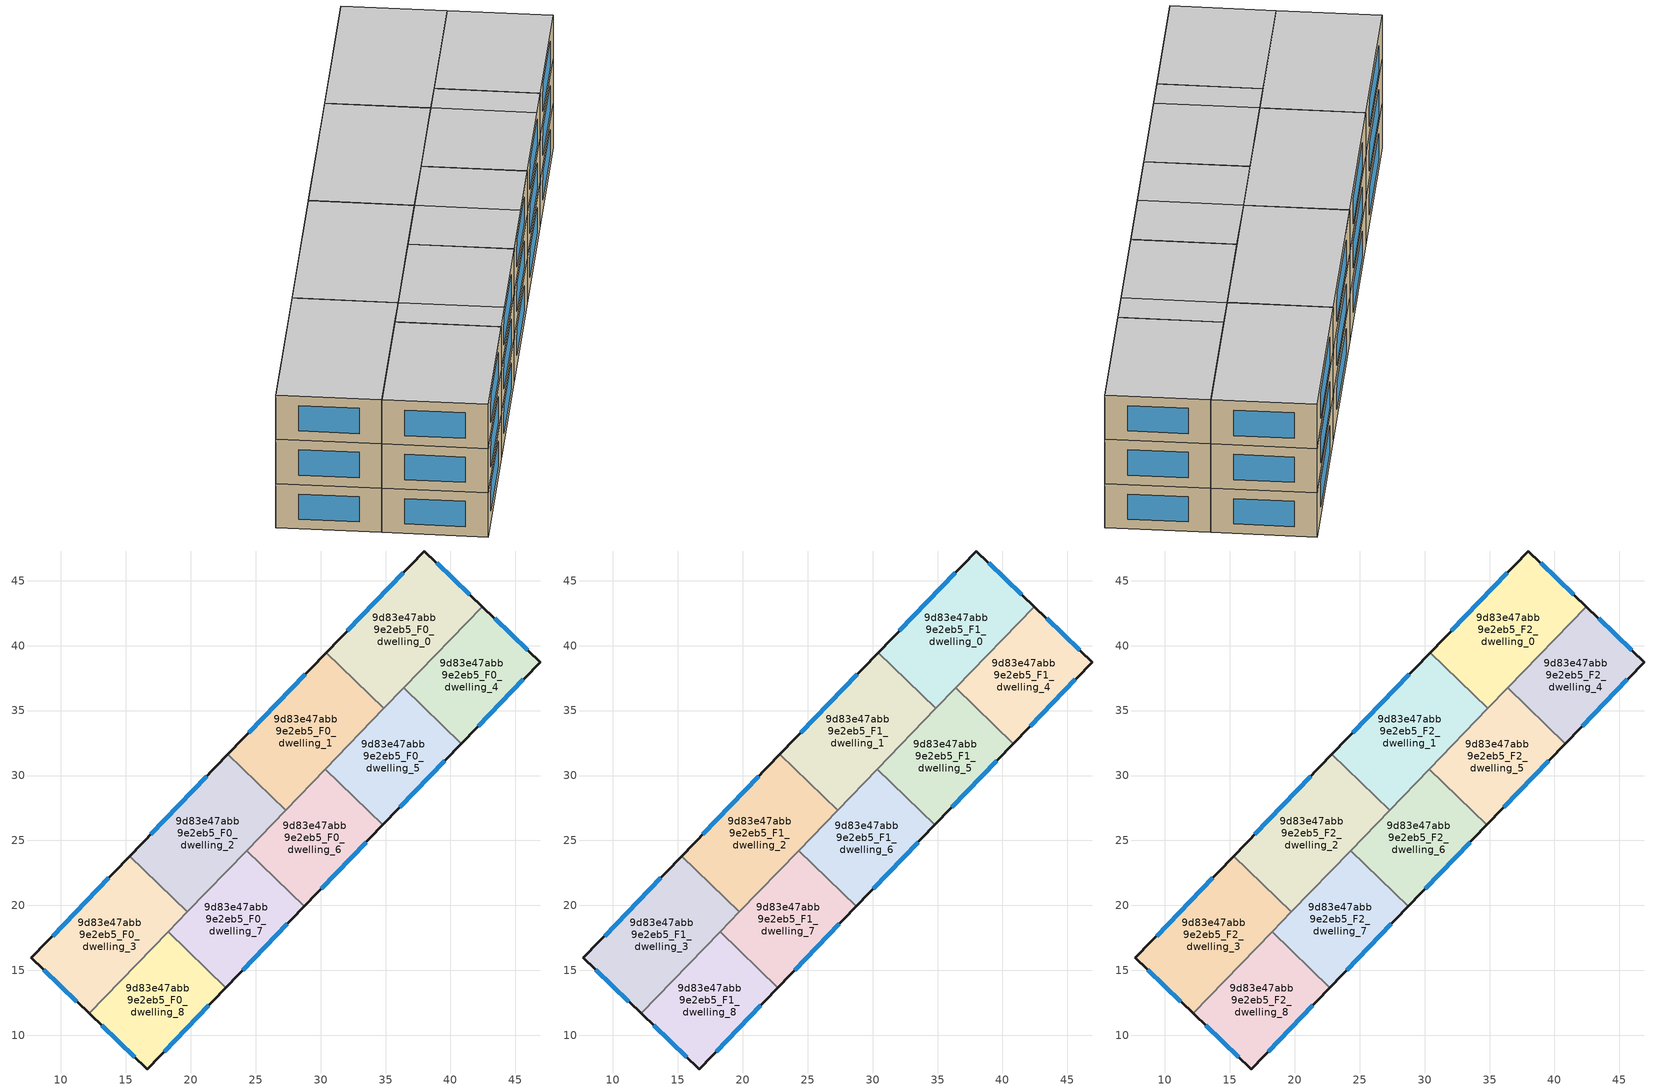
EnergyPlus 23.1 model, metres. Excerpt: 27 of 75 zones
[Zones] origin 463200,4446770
9d83e47abb9e2eb5_F0_dwelling_0
 floor ground (EU_floor_Construction): 42.43,43.01 34.87,35.17 30.42,39.46 37.98,47.29 z0
 wall outside (EU_wall_Construction): 42.43,43.01 37.98,47.29 30.42,39.46 z0:3
 wall to 9d83e47abb9e2eb5_F0_dwelling_1 (EU_wall_Construction): 30.42,39.46 34.87,35.17 z0:3
 wall to 9d83e47abb9e2eb5_F0_dwelling_4 (EU_wall_Construction): 36.39,36.75 42.43,43.01 z0:3
 wall to 9d83e47abb9e2eb5_F0_dwelling_5 (EU_wall_Construction): 34.87,35.17 36.39,36.75 z0:3
 window (EU_Window_Construction): 41.48,43.93 38.93,46.37 / 36.36,45.61 32.04,41.14 z0.64:2.36
9d83e47abb9e2eb5_F0_dwelling_1
 floor ground (EU_floor_Construction): 34.87,35.17 27.31,27.34 22.87,31.63 30.42,39.46 z0
 wall outside (EU_wall_Construction): 30.42,39.46 22.87,31.63 z0:3
 wall to 9d83e47abb9e2eb5_F0_dwelling_2 (EU_wall_Construction): 22.87,31.63 27.31,27.34 z0:3
 wall to 9d83e47abb9e2eb5_F0_dwelling_5 (EU_wall_Construction): 30.35,30.49 34.87,35.17 z0:3
 wall to 9d83e47abb9e2eb5_F0_dwelling_6 (EU_wall_Construction): 27.31,27.34 30.35,30.49 z0:3
 window (EU_Window_Construction): 28.81,37.78 24.49,33.3 z0.64:2.36
9d83e47abb9e2eb5_F0_dwelling_2
 floor ground (EU_floor_Construction): 27.31,27.34 19.75,19.51 15.31,23.79 22.87,31.63 z0
 wall outside (EU_wall_Construction): 22.87,31.63 15.31,23.79 z0:3
 wall to 9d83e47abb9e2eb5_F0_dwelling_3 (EU_wall_Construction): 15.31,23.79 19.75,19.51 z0:3
 wall to 9d83e47abb9e2eb5_F0_dwelling_7 (EU_wall_Construction): 19.75,19.51 24.3,24.22 z0:3
 wall to 9d83e47abb9e2eb5_F0_dwelling_6 (EU_wall_Construction): 24.3,24.22 27.31,27.34 z0:3
 window (EU_Window_Construction): 21.25,29.95 16.93,25.47 z0.64:2.36
9d83e47abb9e2eb5_F0_dwelling_3
 floor ground (EU_floor_Construction): 19.75,19.51 12.2,11.68 7.74,15.95 15.31,23.79 z0
 wall outside (EU_wall_Construction): 15.31,23.79 7.74,15.95 12.2,11.68 z0:3
 wall to 9d83e47abb9e2eb5_F0_dwelling_8 (EU_wall_Construction): 12.2,11.68 18.25,17.96 z0:3
 wall to 9d83e47abb9e2eb5_F0_dwelling_7 (EU_wall_Construction): 18.25,17.96 19.75,19.51 z0:3
 window (EU_Window_Construction): 8.7,15.04 11.24,12.6 / 13.69,22.11 9.36,17.63 z0.64:2.36
9d83e47abb9e2eb5_F0_dwelling_4
 floor ground (EU_floor_Construction): 46.89,38.74 40.84,32.47 36.4,36.75 42.43,43.01 z0
 wall outside (EU_wall_Construction): 40.84,32.47 46.89,38.74 42.43,43.01 z0:3
 wall to 9d83e47abb9e2eb5_F0_dwelling_5 (EU_wall_Construction): 36.4,36.75 40.84,32.47 z0:3
 window (EU_Window_Construction): 45.94,39.66 43.39,42.1 / 42.14,33.81 45.6,37.4 z0.64:2.36
9d83e47abb9e2eb5_F0_dwelling_5
 floor ground (EU_floor_Construction): 40.84,32.47 34.79,26.2 30.35,30.49 36.4,36.75 z0
 wall outside (EU_wall_Construction): 34.79,26.2 40.84,32.47 z0:3
 wall to 9d83e47abb9e2eb5_F0_dwelling_6 (EU_wall_Construction): 30.35,30.49 34.79,26.2 z0:3
 window (EU_Window_Construction): 36.09,27.54 39.54,31.12 z0.64:2.36
9d83e47abb9e2eb5_F0_dwelling_6
 floor ground (EU_floor_Construction): 34.79,26.2 28.74,19.93 24.3,24.22 30.35,30.49 z0
 wall outside (EU_wall_Construction): 28.74,19.93 34.79,26.2 z0:3
 wall to 9d83e47abb9e2eb5_F0_dwelling_7 (EU_wall_Construction): 24.3,24.22 28.74,19.93 z0:3
 window (EU_Window_Construction): 30.04,21.28 33.5,24.86 z0.64:2.36
9d83e47abb9e2eb5_F0_dwelling_7
 floor ground (EU_floor_Construction): 28.74,19.93 22.7,13.67 18.25,17.96 24.3,24.22 z0
 wall outside (EU_wall_Construction): 22.7,13.67 28.74,19.93 z0:3
 wall to 9d83e47abb9e2eb5_F0_dwelling_8 (EU_wall_Construction): 18.25,17.96 22.7,13.67 z0:3
 window (EU_Window_Construction): 23.99,15.01 27.45,18.59 z0.64:2.36
9d83e47abb9e2eb5_F0_dwelling_8
 floor ground (EU_floor_Construction): 22.7,13.67 16.66,7.41 12.2,11.68 18.25,17.96 z0
 wall outside (EU_wall_Construction): 12.2,11.68 16.66,7.41 22.7,13.67 z0:3
 window (EU_Window_Construction): 17.95,8.75 21.4,12.33 / 13.15,10.77 15.7,8.32 z0.64:2.36
9d83e47abb9e2eb5_F1_dwelling_0
 floor to 9d83e47abb9e2eb5_F0_dwelling_0 (EU_floor_Construction): 42.43,43.01 34.87,35.17 30.42,39.46 37.98,47.29 z3
 wall outside (EU_wall_Construction): 42.43,43.01 37.98,47.29 30.42,39.46 z3:6
 wall to 9d83e47abb9e2eb5_F1_dwelling_1 (EU_wall_Construction): 30.42,39.46 34.87,35.17 z3:6
 wall to 9d83e47abb9e2eb5_F1_dwelling_4 (EU_wall_Construction): 36.39,36.75 42.43,43.01 z3:6
 wall to 9d83e47abb9e2eb5_F1_dwelling_5 (EU_wall_Construction): 34.87,35.17 36.39,36.75 z3:6
 window (EU_Window_Construction): 41.48,43.93 38.93,46.37 / 36.36,45.61 32.04,41.14 z3.64:5.36
9d83e47abb9e2eb5_F1_dwelling_1
 floor to 9d83e47abb9e2eb5_F0_dwelling_1 (EU_floor_Construction): 34.87,35.17 27.31,27.34 22.87,31.63 30.42,39.46 z3
 wall outside (EU_wall_Construction): 30.42,39.46 22.87,31.63 z3:6
 wall to 9d83e47abb9e2eb5_F1_dwelling_2 (EU_wall_Construction): 22.87,31.63 27.31,27.34 z3:6
 wall to 9d83e47abb9e2eb5_F1_dwelling_5 (EU_wall_Construction): 30.35,30.49 34.87,35.17 z3:6
 wall to 9d83e47abb9e2eb5_F1_dwelling_6 (EU_wall_Construction): 27.31,27.34 30.35,30.49 z3:6
 window (EU_Window_Construction): 28.81,37.78 24.49,33.3 z3.64:5.36
9d83e47abb9e2eb5_F1_dwelling_2
 floor to 9d83e47abb9e2eb5_F0_dwelling_2 (EU_floor_Construction): 27.31,27.34 19.75,19.51 15.31,23.79 22.87,31.63 z3
 wall outside (EU_wall_Construction): 22.87,31.63 15.31,23.79 z3:6
 wall to 9d83e47abb9e2eb5_F1_dwelling_3 (EU_wall_Construction): 15.31,23.79 19.75,19.51 z3:6
 wall to 9d83e47abb9e2eb5_F1_dwelling_7 (EU_wall_Construction): 19.75,19.51 24.3,24.22 z3:6
 wall to 9d83e47abb9e2eb5_F1_dwelling_6 (EU_wall_Construction): 24.3,24.22 27.31,27.34 z3:6
 window (EU_Window_Construction): 21.25,29.95 16.93,25.47 z3.64:5.36
9d83e47abb9e2eb5_F1_dwelling_3
 floor to 9d83e47abb9e2eb5_F0_dwelling_3 (EU_floor_Construction): 19.75,19.51 12.2,11.68 7.74,15.95 15.31,23.79 z3
 wall outside (EU_wall_Construction): 15.31,23.79 7.74,15.95 12.2,11.68 z3:6
 wall to 9d83e47abb9e2eb5_F1_dwelling_8 (EU_wall_Construction): 12.2,11.68 18.25,17.96 z3:6
 wall to 9d83e47abb9e2eb5_F1_dwelling_7 (EU_wall_Construction): 18.25,17.96 19.75,19.51 z3:6
 window (EU_Window_Construction): 8.7,15.04 11.24,12.6 / 13.69,22.11 9.36,17.63 z3.64:5.36
9d83e47abb9e2eb5_F1_dwelling_4
 floor to 9d83e47abb9e2eb5_F0_dwelling_4 (EU_floor_Construction): 46.89,38.74 40.84,32.47 36.4,36.75 42.43,43.01 z3
 wall outside (EU_wall_Construction): 40.84,32.47 46.89,38.74 42.43,43.01 z3:6
 wall to 9d83e47abb9e2eb5_F1_dwelling_5 (EU_wall_Construction): 36.4,36.75 40.84,32.47 z3:6
 window (EU_Window_Construction): 45.94,39.66 43.39,42.1 / 42.14,33.81 45.6,37.4 z3.64:5.36
9d83e47abb9e2eb5_F1_dwelling_5
 floor to 9d83e47abb9e2eb5_F0_dwelling_5 (EU_floor_Construction): 40.84,32.47 34.79,26.2 30.35,30.49 36.4,36.75 z3
 wall outside (EU_wall_Construction): 34.79,26.2 40.84,32.47 z3:6
 wall to 9d83e47abb9e2eb5_F1_dwelling_6 (EU_wall_Construction): 30.35,30.49 34.79,26.2 z3:6
 window (EU_Window_Construction): 36.09,27.54 39.54,31.12 z3.64:5.36
9d83e47abb9e2eb5_F1_dwelling_6
 floor to 9d83e47abb9e2eb5_F0_dwelling_6 (EU_floor_Construction): 34.79,26.2 28.74,19.93 24.3,24.22 30.35,30.49 z3
 wall outside (EU_wall_Construction): 28.74,19.93 34.79,26.2 z3:6
 wall to 9d83e47abb9e2eb5_F1_dwelling_7 (EU_wall_Construction): 24.3,24.22 28.74,19.93 z3:6
 window (EU_Window_Construction): 30.04,21.28 33.5,24.86 z3.64:5.36
9d83e47abb9e2eb5_F1_dwelling_7
 floor to 9d83e47abb9e2eb5_F0_dwelling_7 (EU_floor_Construction): 28.74,19.93 22.7,13.67 18.25,17.96 24.3,24.22 z3
 wall outside (EU_wall_Construction): 22.7,13.67 28.74,19.93 z3:6
 wall to 9d83e47abb9e2eb5_F1_dwelling_8 (EU_wall_Construction): 18.25,17.96 22.7,13.67 z3:6
 window (EU_Window_Construction): 23.99,15.01 27.45,18.59 z3.64:5.36
9d83e47abb9e2eb5_F1_dwelling_8
 floor to 9d83e47abb9e2eb5_F0_dwelling_8 (EU_floor_Construction): 22.7,13.67 16.66,7.41 12.2,11.68 18.25,17.96 z3
 wall outside (EU_wall_Construction): 12.2,11.68 16.66,7.41 22.7,13.67 z3:6
 window (EU_Window_Construction): 17.95,8.75 21.4,12.33 / 13.15,10.77 15.7,8.32 z3.64:5.36
9d83e47abb9e2eb5_F2_dwelling_0
 floor to 9d83e47abb9e2eb5_F1_dwelling_0 (EU_floor_Construction): 42.43,43.01 34.87,35.17 30.42,39.46 37.98,47.29 z6
 wall outside (EU_wall_Construction): 42.43,43.01 37.98,47.29 30.42,39.46 z6:9
 wall to 9d83e47abb9e2eb5_F2_dwelling_1 (EU_wall_Construction): 30.42,39.46 34.87,35.17 z6:9
 wall to 9d83e47abb9e2eb5_F2_dwelling_4 (EU_wall_Construction): 36.39,36.75 42.43,43.01 z6:9
 wall to 9d83e47abb9e2eb5_F2_dwelling_5 (EU_wall_Construction): 34.87,35.17 36.39,36.75 z6:9
 window (EU_Window_Construction): 41.48,43.93 38.93,46.37 / 36.36,45.61 32.04,41.14 z6.64:8.36
 ceiling to 9d83e47abb9e2eb5_F3_dwelling_6 (EU_floor_Construction): 34.88,35.18 42.43,43.01 37.98,47.29 30.43,39.47 z9
 ceiling to 9d83e47abb9e2eb5_F3_dwelling_4 (EU_floor_Construction): 34.87,35.17 30.43,39.47 30.43,39.46 z9
9d83e47abb9e2eb5_F2_dwelling_1
 floor to 9d83e47abb9e2eb5_F1_dwelling_1 (EU_floor_Construction): 34.87,35.17 27.31,27.34 22.87,31.63 30.42,39.46 z6
 wall outside (EU_wall_Construction): 30.42,39.46 22.87,31.63 z6:9
 wall to 9d83e47abb9e2eb5_F2_dwelling_2 (EU_wall_Construction): 22.87,31.63 27.31,27.34 z6:9
 wall to 9d83e47abb9e2eb5_F2_dwelling_5 (EU_wall_Construction): 30.35,30.49 34.87,35.17 z6:9
 wall to 9d83e47abb9e2eb5_F2_dwelling_6 (EU_wall_Construction): 27.31,27.34 30.35,30.49 z6:9
 window (EU_Window_Construction): 28.81,37.78 24.49,33.3 z6.64:8.36
 ceiling to 9d83e47abb9e2eb5_F3_dwelling_4 (EU_floor_Construction): 27.32,27.35 34.87,35.17 30.43,39.46 22.87,31.63 z9
 ceiling to 9d83e47abb9e2eb5_F3_dwelling_2 (EU_floor_Construction): 27.31,27.34 27.32,27.35 22.87,31.63 z9
9d83e47abb9e2eb5_F2_dwelling_2
 floor to 9d83e47abb9e2eb5_F1_dwelling_2 (EU_floor_Construction): 27.31,27.34 19.75,19.51 15.31,23.79 22.87,31.63 z6
 wall outside (EU_wall_Construction): 22.87,31.63 15.31,23.79 z6:9
 wall to 9d83e47abb9e2eb5_F2_dwelling_3 (EU_wall_Construction): 15.31,23.79 19.75,19.51 z6:9
 wall to 9d83e47abb9e2eb5_F2_dwelling_7 (EU_wall_Construction): 19.75,19.51 24.3,24.22 z6:9
 wall to 9d83e47abb9e2eb5_F2_dwelling_6 (EU_wall_Construction): 24.3,24.22 27.31,27.34 z6:9
 window (EU_Window_Construction): 21.25,29.95 16.93,25.47 z6.64:8.36
 ceiling to 9d83e47abb9e2eb5_F3_dwelling_2 (EU_floor_Construction): 19.76,19.51 27.31,27.34 22.87,31.63 15.31,23.8 z9
 ceiling to 9d83e47abb9e2eb5_F3_dwelling_0 (EU_floor_Construction): 19.75,19.51 19.75,19.52 15.31,23.8 15.31,23.79 z9
9d83e47abb9e2eb5_F2_dwelling_3
 floor to 9d83e47abb9e2eb5_F1_dwelling_3 (EU_floor_Construction): 19.75,19.51 12.2,11.68 7.74,15.95 15.31,23.79 z6
 wall outside (EU_wall_Construction): 15.31,23.79 7.74,15.95 12.2,11.68 z6:9
 wall to 9d83e47abb9e2eb5_F2_dwelling_8 (EU_wall_Construction): 12.2,11.68 18.25,17.96 z6:9
 wall to 9d83e47abb9e2eb5_F2_dwelling_7 (EU_wall_Construction): 18.25,17.96 19.75,19.51 z6:9
 window (EU_Window_Construction): 8.7,15.04 11.24,12.6 / 13.69,22.11 9.36,17.63 z6.64:8.36
 ceiling to 9d83e47abb9e2eb5_F3_dwelling_0 (EU_floor_Construction): 12.2,11.68 19.75,19.51 15.31,23.79 7.74,15.95 z9
9d83e47abb9e2eb5_F2_dwelling_4
 floor to 9d83e47abb9e2eb5_F1_dwelling_4 (EU_floor_Construction): 46.89,38.74 40.84,32.47 36.4,36.75 42.43,43.01 z6
 wall outside (EU_wall_Construction): 40.84,32.47 46.89,38.74 42.43,43.01 z6:9
 wall to 9d83e47abb9e2eb5_F2_dwelling_5 (EU_wall_Construction): 36.4,36.75 40.84,32.47 z6:9
 window (EU_Window_Construction): 45.94,39.66 43.39,42.1 / 42.14,33.81 45.6,37.4 z6.64:8.36
 ceiling to 9d83e47abb9e2eb5_F3_dwelling_7 (EU_floor_Construction): 40.84,32.47 46.89,38.74 42.44,43.01 36.4,36.75 z9
 roof outside (EU_roof_Construction): 39.07,39.52 42.43,43.01 36.4,36.75 z9
9d83e47abb9e2eb5_F2_dwelling_5
 floor to 9d83e47abb9e2eb5_F1_dwelling_5 (EU_floor_Construction): 40.84,32.47 34.79,26.2 30.35,30.49 36.4,36.75 z6
 wall outside (EU_wall_Construction): 34.79,26.2 40.84,32.47 z6:9
 wall to 9d83e47abb9e2eb5_F2_dwelling_6 (EU_wall_Construction): 30.35,30.49 34.79,26.2 z6:9
 window (EU_Window_Construction): 36.09,27.54 39.54,31.12 z6.64:8.36
 ceiling to 9d83e47abb9e2eb5_F3_dwelling_5 (EU_floor_Construction): 34.79,26.2 39.32,30.89 34.88,35.18 30.35,30.49 z9
 ceiling to 9d83e47abb9e2eb5_F3_dwelling_7 (EU_floor_Construction): 39.32,30.89 40.84,32.47 36.4,36.75 34.88,35.18 z9
9d83e47abb9e2eb5_F2_dwelling_6
 floor to 9d83e47abb9e2eb5_F1_dwelling_6 (EU_floor_Construction): 34.79,26.2 28.74,19.93 24.3,24.22 30.35,30.49 z6
 wall outside (EU_wall_Construction): 28.74,19.93 34.79,26.2 z6:9
 wall to 9d83e47abb9e2eb5_F2_dwelling_7 (EU_wall_Construction): 24.3,24.22 28.74,19.93 z6:9
 window (EU_Window_Construction): 30.04,21.28 33.5,24.86 z6.64:8.36
 ceiling to 9d83e47abb9e2eb5_F3_dwelling_5 (EU_floor_Construction): 31.76,23.06 34.79,26.2 30.35,30.49 27.32,27.35 z9
 ceiling to 9d83e47abb9e2eb5_F3_dwelling_3 (EU_floor_Construction): 28.74,19.93 31.76,23.06 27.32,27.35 24.3,24.22 z9
9d83e47abb9e2eb5_F2_dwelling_7
 floor to 9d83e47abb9e2eb5_F1_dwelling_7 (EU_floor_Construction): 28.74,19.93 22.7,13.67 18.25,17.96 24.3,24.22 z6
 wall outside (EU_wall_Construction): 22.7,13.67 28.74,19.93 z6:9
 wall to 9d83e47abb9e2eb5_F2_dwelling_8 (EU_wall_Construction): 18.25,17.96 22.7,13.67 z6:9
 window (EU_Window_Construction): 23.99,15.01 27.45,18.59 z6.64:8.36
 ceiling to 9d83e47abb9e2eb5_F3_dwelling_3 (EU_floor_Construction): 24.2,15.23 28.74,19.93 24.3,24.22 19.76,19.51 z9
 ceiling adiabatic (EU_roof_Construction): 22.7,13.67 24.2,15.23 19.76,19.51 18.25,17.96 z9
9d83e47abb9e2eb5_F2_dwelling_8
 floor to 9d83e47abb9e2eb5_F1_dwelling_8 (EU_floor_Construction): 22.7,13.67 16.66,7.41 12.2,11.68 18.25,17.96 z6
 wall outside (EU_wall_Construction): 12.2,11.68 16.66,7.41 22.7,13.67 z6:9
 window (EU_Window_Construction): 17.95,8.75 21.4,12.33 / 13.15,10.77 15.7,8.32 z6.64:8.36
 ceiling adiabatic (EU_roof_Construction): 16.66,7.41 22.7,13.67 18.25,17.96 12.2,11.68 z9
[Building]
EU S2 Campaign: North Axis=0; Terrain=City; Solar Distribution=FullExterior
[Site:Location]
Yerevan-Zvartnots.Intl.AP: Latitude=40.15; Longitude=44.383; Time Zone=4; Elevation=854
[SizingPeriod:WeatherFileDays]
AnnualSizingPeriod: Begin Month=1; Begin Day of Month=1; End Month=12; End Day of Month=31; Day of Week for Start Day=Monday; Use Weather File Daylight Saving Period=No; Use Weather File Rain and Snow Indicators=No
[MATERIAL]
EU_InternalMass_Material: Roughness=MediumRough; Thickness=0.1; Conductivity=1; Density=1800; Specific Heat=900; Thermal Absorptance=0.9; Solar Absorptance=0.7; Visible Absorptance=0.7
[MATERIAL:NOMASS] Roughness=MediumRough; Thermal Absorptance=0.9; Solar Absorptance=0.7; Visible Absorptance=0.7
Name | Thermal Resistance
EU_wall_NoMass | 1.05043
EU_roof_NoMass | 1.45357
EU_floor_NoMass | 0.478065
[WINDOWMATERIAL:SIMPLEGLAZINGSYSTEM]
EU_Window_SimpleGlazing: UFactor=2.5566; Solar Heat Gain Coefficient=0.75; Visible Transmittance=0.75
[CONSTRUCTION]
EU_wall_Construction: EU_wall_NoMass
EU_roof_Construction: EU_roof_NoMass
EU_floor_Construction: EU_floor_NoMass
EU_Window_Construction: EU_Window_SimpleGlazing
EU_InternalMass_Construction: EU_InternalMass_Material
[ZONE] Type=1; Multiplier=1; Ceiling Height=autocalculate; Floor Area=autocalculate; Part of Total Floor Area=Yes
Name | Volume
9d83e47abb9e2eb5_F0_dwelling_0; 9d83e47abb9e2eb5_F1_dwelling_0; 9d83e47abb9e2eb5_F2_dwelling_0 | 201.657
9d83e47abb9e2eb5_F0_dwelling_1; 9d83e47abb9e2eb5_F1_dwelling_1; 9d83e47abb9e2eb5_F2_dwelling_1 | 201.676
9d83e47abb9e2eb5_F0_dwelling_2; 9d83e47abb9e2eb5_F1_dwelling_2; 9d83e47abb9e2eb5_F2_dwelling_2 | 201.627
9d83e47abb9e2eb5_F0_dwelling_3; 9d83e47abb9e2eb5_F1_dwelling_3; 9d83e47abb9e2eb5_F2_dwelling_3 | 201.634
9d83e47abb9e2eb5_F0_dwelling_4; 9d83e47abb9e2eb5_F1_dwelling_4; 9d83e47abb9e2eb5_F2_dwelling_4; 9d83e47abb9e2eb5_F0_dwelling_8; 9d83e47abb9e2eb5_F1_dwelling_8; 9d83e47abb9e2eb5_F2_dwelling_8 | 161.329
9d83e47abb9e2eb5_F0_dwelling_5; 9d83e47abb9e2eb5_F1_dwelling_5; 9d83e47abb9e2eb5_F2_dwelling_5 | 161.324
9d83e47abb9e2eb5_F0_dwelling_6; 9d83e47abb9e2eb5_F1_dwelling_6; 9d83e47abb9e2eb5_F2_dwelling_6 | 161.34
9d83e47abb9e2eb5_F0_dwelling_7; 9d83e47abb9e2eb5_F1_dwelling_7; 9d83e47abb9e2eb5_F2_dwelling_7 | 161.343
[INTERNALMASS] Construction=EU_InternalMass_Construction
Name | Zone or ZoneList | Surface Area
9d83e47abb9e2eb5_F0_dwelling_0_EU_InternalMass | 9d83e47abb9e2eb5_F0_dwelling_0 | 67.2188
9d83e47abb9e2eb5_F0_dwelling_1_EU_InternalMass | 9d83e47abb9e2eb5_F0_dwelling_1 | 67.2255
9d83e47abb9e2eb5_F0_dwelling_2_EU_InternalMass | 9d83e47abb9e2eb5_F0_dwelling_2 | 67.209
9d83e47abb9e2eb5_F0_dwelling_3_EU_InternalMass | 9d83e47abb9e2eb5_F0_dwelling_3 | 67.2111
9d83e47abb9e2eb5_F0_dwelling_4_EU_InternalMass | 9d83e47abb9e2eb5_F0_dwelling_4 | 53.7764
9d83e47abb9e2eb5_F0_dwelling_5_EU_InternalMass | 9d83e47abb9e2eb5_F0_dwelling_5 | 53.7747
9d83e47abb9e2eb5_F0_dwelling_6_EU_InternalMass | 9d83e47abb9e2eb5_F0_dwelling_6 | 53.7799
9d83e47abb9e2eb5_F0_dwelling_7_EU_InternalMass | 9d83e47abb9e2eb5_F0_dwelling_7 | 53.7809
9d83e47abb9e2eb5_F0_dwelling_8_EU_InternalMass | 9d83e47abb9e2eb5_F0_dwelling_8 | 53.7764
9d83e47abb9e2eb5_F1_dwelling_0_EU_InternalMass | 9d83e47abb9e2eb5_F1_dwelling_0 | 67.2188
9d83e47abb9e2eb5_F1_dwelling_1_EU_InternalMass | 9d83e47abb9e2eb5_F1_dwelling_1 | 67.2255
9d83e47abb9e2eb5_F1_dwelling_2_EU_InternalMass | 9d83e47abb9e2eb5_F1_dwelling_2 | 67.209
9d83e47abb9e2eb5_F1_dwelling_3_EU_InternalMass | 9d83e47abb9e2eb5_F1_dwelling_3 | 67.2111
9d83e47abb9e2eb5_F1_dwelling_4_EU_InternalMass | 9d83e47abb9e2eb5_F1_dwelling_4 | 53.7764
9d83e47abb9e2eb5_F1_dwelling_5_EU_InternalMass | 9d83e47abb9e2eb5_F1_dwelling_5 | 53.7747
9d83e47abb9e2eb5_F1_dwelling_6_EU_InternalMass | 9d83e47abb9e2eb5_F1_dwelling_6 | 53.7799
9d83e47abb9e2eb5_F1_dwelling_7_EU_InternalMass | 9d83e47abb9e2eb5_F1_dwelling_7 | 53.7809
9d83e47abb9e2eb5_F1_dwelling_8_EU_InternalMass | 9d83e47abb9e2eb5_F1_dwelling_8 | 53.7764
9d83e47abb9e2eb5_F2_dwelling_0_EU_InternalMass | 9d83e47abb9e2eb5_F2_dwelling_0 | 67.2188
9d83e47abb9e2eb5_F2_dwelling_1_EU_InternalMass | 9d83e47abb9e2eb5_F2_dwelling_1 | 67.2255
9d83e47abb9e2eb5_F2_dwelling_2_EU_InternalMass | 9d83e47abb9e2eb5_F2_dwelling_2 | 67.209
9d83e47abb9e2eb5_F2_dwelling_3_EU_InternalMass | 9d83e47abb9e2eb5_F2_dwelling_3 | 67.2111
9d83e47abb9e2eb5_F2_dwelling_4_EU_InternalMass | 9d83e47abb9e2eb5_F2_dwelling_4 | 53.7764
9d83e47abb9e2eb5_F2_dwelling_5_EU_InternalMass | 9d83e47abb9e2eb5_F2_dwelling_5 | 53.7747
9d83e47abb9e2eb5_F2_dwelling_6_EU_InternalMass | 9d83e47abb9e2eb5_F2_dwelling_6 | 53.7799
9d83e47abb9e2eb5_F2_dwelling_7_EU_InternalMass | 9d83e47abb9e2eb5_F2_dwelling_7 | 53.7809
9d83e47abb9e2eb5_F2_dwelling_8_EU_InternalMass | 9d83e47abb9e2eb5_F2_dwelling_8 | 53.7764
[OTHEREQUIPMENT] Fuel Type=Electricity; Design Level Calculation Method=Watts/Area; Power per Zone Floor Area=1; Fraction Latent=0; Fraction Radiant=0; Fraction Lost=0; Carbon Dioxide Generation Rate=0; EndUse Subcategory=EU_Step8_InternalGains
Name | Zone or ZoneList or Space or SpaceList | Schedule
EU_Step8_InternalGain_9d83e47abb9e2eb5_F0_dwelling_0_f000 | 9d83e47abb9e2eb5_F0_dwelling_0 | EU_Step8_GainSchedule_9d83e47abb9e2eb5_F0_dwelling_0_f000
EU_Step8_InternalGain_9d83e47abb9e2eb5_F0_dwelling_1_f000 | 9d83e47abb9e2eb5_F0_dwelling_1 | EU_Step8_GainSchedule_9d83e47abb9e2eb5_F0_dwelling_1_f000
EU_Step8_InternalGain_9d83e47abb9e2eb5_F0_dwelling_2_f000 | 9d83e47abb9e2eb5_F0_dwelling_2 | EU_Step8_GainSchedule_9d83e47abb9e2eb5_F0_dwelling_2_f000
EU_Step8_InternalGain_9d83e47abb9e2eb5_F0_dwelling_3_f000 | 9d83e47abb9e2eb5_F0_dwelling_3 | EU_Step8_GainSchedule_9d83e47abb9e2eb5_F0_dwelling_3_f000
EU_Step8_InternalGain_9d83e47abb9e2eb5_F0_dwelling_4_f000 | 9d83e47abb9e2eb5_F0_dwelling_4 | EU_Step8_GainSchedule_9d83e47abb9e2eb5_F0_dwelling_4_f000
EU_Step8_InternalGain_9d83e47abb9e2eb5_F0_dwelling_5_f000 | 9d83e47abb9e2eb5_F0_dwelling_5 | EU_Step8_GainSchedule_9d83e47abb9e2eb5_F0_dwelling_5_f000
EU_Step8_InternalGain_9d83e47abb9e2eb5_F0_dwelling_6_f000 | 9d83e47abb9e2eb5_F0_dwelling_6 | EU_Step8_GainSchedule_9d83e47abb9e2eb5_F0_dwelling_6_f000
EU_Step8_InternalGain_9d83e47abb9e2eb5_F0_dwelling_7_f000 | 9d83e47abb9e2eb5_F0_dwelling_7 | EU_Step8_GainSchedule_9d83e47abb9e2eb5_F0_dwelling_7_f000
EU_Step8_InternalGain_9d83e47abb9e2eb5_F0_dwelling_8_f000 | 9d83e47abb9e2eb5_F0_dwelling_8 | EU_Step8_GainSchedule_9d83e47abb9e2eb5_F0_dwelling_8_f000
EU_Step8_InternalGain_9d83e47abb9e2eb5_F1_dwelling_0_f000 | 9d83e47abb9e2eb5_F1_dwelling_0 | EU_Step8_GainSchedule_9d83e47abb9e2eb5_F1_dwelling_0_f000
EU_Step8_InternalGain_9d83e47abb9e2eb5_F1_dwelling_1_f000 | 9d83e47abb9e2eb5_F1_dwelling_1 | EU_Step8_GainSchedule_9d83e47abb9e2eb5_F1_dwelling_1_f000
EU_Step8_InternalGain_9d83e47abb9e2eb5_F1_dwelling_2_f000 | 9d83e47abb9e2eb5_F1_dwelling_2 | EU_Step8_GainSchedule_9d83e47abb9e2eb5_F1_dwelling_2_f000
EU_Step8_InternalGain_9d83e47abb9e2eb5_F1_dwelling_3_f000 | 9d83e47abb9e2eb5_F1_dwelling_3 | EU_Step8_GainSchedule_9d83e47abb9e2eb5_F1_dwelling_3_f000
EU_Step8_InternalGain_9d83e47abb9e2eb5_F1_dwelling_4_f000 | 9d83e47abb9e2eb5_F1_dwelling_4 | EU_Step8_GainSchedule_9d83e47abb9e2eb5_F1_dwelling_4_f000
EU_Step8_InternalGain_9d83e47abb9e2eb5_F1_dwelling_5_f000 | 9d83e47abb9e2eb5_F1_dwelling_5 | EU_Step8_GainSchedule_9d83e47abb9e2eb5_F1_dwelling_5_f000
EU_Step8_InternalGain_9d83e47abb9e2eb5_F1_dwelling_6_f000 | 9d83e47abb9e2eb5_F1_dwelling_6 | EU_Step8_GainSchedule_9d83e47abb9e2eb5_F1_dwelling_6_f000
EU_Step8_InternalGain_9d83e47abb9e2eb5_F1_dwelling_7_f000 | 9d83e47abb9e2eb5_F1_dwelling_7 | EU_Step8_GainSchedule_9d83e47abb9e2eb5_F1_dwelling_7_f000
EU_Step8_InternalGain_9d83e47abb9e2eb5_F1_dwelling_8_f000 | 9d83e47abb9e2eb5_F1_dwelling_8 | EU_Step8_GainSchedule_9d83e47abb9e2eb5_F1_dwelling_8_f000
EU_Step8_InternalGain_9d83e47abb9e2eb5_F2_dwelling_0_f000 | 9d83e47abb9e2eb5_F2_dwelling_0 | EU_Step8_GainSchedule_9d83e47abb9e2eb5_F2_dwelling_0_f000
EU_Step8_InternalGain_9d83e47abb9e2eb5_F2_dwelling_1_f000 | 9d83e47abb9e2eb5_F2_dwelling_1 | EU_Step8_GainSchedule_9d83e47abb9e2eb5_F2_dwelling_1_f000
EU_Step8_InternalGain_9d83e47abb9e2eb5_F2_dwelling_2_f000 | 9d83e47abb9e2eb5_F2_dwelling_2 | EU_Step8_GainSchedule_9d83e47abb9e2eb5_F2_dwelling_2_f000
EU_Step8_InternalGain_9d83e47abb9e2eb5_F2_dwelling_3_f000 | 9d83e47abb9e2eb5_F2_dwelling_3 | EU_Step8_GainSchedule_9d83e47abb9e2eb5_F2_dwelling_3_f000
EU_Step8_InternalGain_9d83e47abb9e2eb5_F2_dwelling_4_f000 | 9d83e47abb9e2eb5_F2_dwelling_4 | EU_Step8_GainSchedule_9d83e47abb9e2eb5_F2_dwelling_4_f000
EU_Step8_InternalGain_9d83e47abb9e2eb5_F2_dwelling_5_f000 | 9d83e47abb9e2eb5_F2_dwelling_5 | EU_Step8_GainSchedule_9d83e47abb9e2eb5_F2_dwelling_5_f000
EU_Step8_InternalGain_9d83e47abb9e2eb5_F2_dwelling_6_f000 | 9d83e47abb9e2eb5_F2_dwelling_6 | EU_Step8_GainSchedule_9d83e47abb9e2eb5_F2_dwelling_6_f000
EU_Step8_InternalGain_9d83e47abb9e2eb5_F2_dwelling_7_f000 | 9d83e47abb9e2eb5_F2_dwelling_7 | EU_Step8_GainSchedule_9d83e47abb9e2eb5_F2_dwelling_7_f000
EU_Step8_InternalGain_9d83e47abb9e2eb5_F2_dwelling_8_f000 | 9d83e47abb9e2eb5_F2_dwelling_8 | EU_Step8_GainSchedule_9d83e47abb9e2eb5_F2_dwelling_8_f000
[ZONEVENTILATION:DESIGNFLOWRATE] Schedule=EU_AlwaysOn; Design Flow Rate Calculation Method=AirChanges/Hour; Air Changes per Hour=0.557805; Ventilation Type=Natural; Fan Pressure Rise=0; Fan Total Efficiency=1; Constant Term Coefficient=1; Temperature Term Coefficient=0; Velocity Term Coefficient=0; Velocity Squared Term Coefficient=0; Minimum Indoor Temperature=-100; Maximum Indoor Temperature=100; Delta Temperature=-100; Minimum Outdoor Temperature=-100; Maximum Outdoor Temperature=100; Maximum Wind Speed=40
Name | Zone or ZoneList or Space or SpaceList
EU_ConstantAir_9d83e47abb9e2eb5_F0_dwelling_0 | 9d83e47abb9e2eb5_F0_dwelling_0
EU_ConstantAir_9d83e47abb9e2eb5_F0_dwelling_1 | 9d83e47abb9e2eb5_F0_dwelling_1
EU_ConstantAir_9d83e47abb9e2eb5_F0_dwelling_2 | 9d83e47abb9e2eb5_F0_dwelling_2
EU_ConstantAir_9d83e47abb9e2eb5_F0_dwelling_3 | 9d83e47abb9e2eb5_F0_dwelling_3
EU_ConstantAir_9d83e47abb9e2eb5_F0_dwelling_4 | 9d83e47abb9e2eb5_F0_dwelling_4
EU_ConstantAir_9d83e47abb9e2eb5_F0_dwelling_5 | 9d83e47abb9e2eb5_F0_dwelling_5
EU_ConstantAir_9d83e47abb9e2eb5_F0_dwelling_6 | 9d83e47abb9e2eb5_F0_dwelling_6
EU_ConstantAir_9d83e47abb9e2eb5_F0_dwelling_7 | 9d83e47abb9e2eb5_F0_dwelling_7
EU_ConstantAir_9d83e47abb9e2eb5_F0_dwelling_8 | 9d83e47abb9e2eb5_F0_dwelling_8
EU_ConstantAir_9d83e47abb9e2eb5_F1_dwelling_0 | 9d83e47abb9e2eb5_F1_dwelling_0
EU_ConstantAir_9d83e47abb9e2eb5_F1_dwelling_1 | 9d83e47abb9e2eb5_F1_dwelling_1
EU_ConstantAir_9d83e47abb9e2eb5_F1_dwelling_2 | 9d83e47abb9e2eb5_F1_dwelling_2
EU_ConstantAir_9d83e47abb9e2eb5_F1_dwelling_3 | 9d83e47abb9e2eb5_F1_dwelling_3
EU_ConstantAir_9d83e47abb9e2eb5_F1_dwelling_4 | 9d83e47abb9e2eb5_F1_dwelling_4
EU_ConstantAir_9d83e47abb9e2eb5_F1_dwelling_5 | 9d83e47abb9e2eb5_F1_dwelling_5
EU_ConstantAir_9d83e47abb9e2eb5_F1_dwelling_6 | 9d83e47abb9e2eb5_F1_dwelling_6
EU_ConstantAir_9d83e47abb9e2eb5_F1_dwelling_7 | 9d83e47abb9e2eb5_F1_dwelling_7
EU_ConstantAir_9d83e47abb9e2eb5_F1_dwelling_8 | 9d83e47abb9e2eb5_F1_dwelling_8
EU_ConstantAir_9d83e47abb9e2eb5_F2_dwelling_0 | 9d83e47abb9e2eb5_F2_dwelling_0
EU_ConstantAir_9d83e47abb9e2eb5_F2_dwelling_1 | 9d83e47abb9e2eb5_F2_dwelling_1
EU_ConstantAir_9d83e47abb9e2eb5_F2_dwelling_2 | 9d83e47abb9e2eb5_F2_dwelling_2
EU_ConstantAir_9d83e47abb9e2eb5_F2_dwelling_3 | 9d83e47abb9e2eb5_F2_dwelling_3
EU_ConstantAir_9d83e47abb9e2eb5_F2_dwelling_4 | 9d83e47abb9e2eb5_F2_dwelling_4
EU_ConstantAir_9d83e47abb9e2eb5_F2_dwelling_5 | 9d83e47abb9e2eb5_F2_dwelling_5
EU_ConstantAir_9d83e47abb9e2eb5_F2_dwelling_6 | 9d83e47abb9e2eb5_F2_dwelling_6
EU_ConstantAir_9d83e47abb9e2eb5_F2_dwelling_7 | 9d83e47abb9e2eb5_F2_dwelling_7
EU_ConstantAir_9d83e47abb9e2eb5_F2_dwelling_8 | 9d83e47abb9e2eb5_F2_dwelling_8
[HVACTEMPLATE:THERMOSTAT] Constant Heating Setpoint=20; Constant Cooling Setpoint=50
EU_HeatOnly_9d83e47abb9e2eb5_F0_dwelling_0; EU_HeatOnly_9d83e47abb9e2eb5_F0_dwelling_1; EU_HeatOnly_9d83e47abb9e2eb5_F0_dwelling_2; EU_HeatOnly_9d83e47abb9e2eb5_F0_dwelling_3; EU_HeatOnly_9d83e47abb9e2eb5_F0_dwelling_4; EU_HeatOnly_9d83e47abb9e2eb5_F0_dwelling_5; EU_HeatOnly_9d83e47abb9e2eb5_F0_dwelling_6; EU_HeatOnly_9d83e47abb9e2eb5_F0_dwelling_7; EU_HeatOnly_9d83e47abb9e2eb5_F0_dwelling_8; EU_HeatOnly_9d83e47abb9e2eb5_F1_dwelling_0; EU_HeatOnly_9d83e47abb9e2eb5_F1_dwelling_1; EU_HeatOnly_9d83e47abb9e2eb5_F1_dwelling_2; EU_HeatOnly_9d83e47abb9e2eb5_F1_dwelling_3; EU_HeatOnly_9d83e47abb9e2eb5_F1_dwelling_4; EU_HeatOnly_9d83e47abb9e2eb5_F1_dwelling_5; EU_HeatOnly_9d83e47abb9e2eb5_F1_dwelling_6; EU_HeatOnly_9d83e47abb9e2eb5_F1_dwelling_7; EU_HeatOnly_9d83e47abb9e2eb5_F1_dwelling_8; EU_HeatOnly_9d83e47abb9e2eb5_F2_dwelling_0; EU_HeatOnly_9d83e47abb9e2eb5_F2_dwelling_1; EU_HeatOnly_9d83e47abb9e2eb5_F2_dwelling_2; EU_HeatOnly_9d83e47abb9e2eb5_F2_dwelling_3; EU_HeatOnly_9d83e47abb9e2eb5_F2_dwelling_4; EU_HeatOnly_9d83e47abb9e2eb5_F2_dwelling_5; EU_HeatOnly_9d83e47abb9e2eb5_F2_dwelling_6; EU_HeatOnly_9d83e47abb9e2eb5_F2_dwelling_7; EU_HeatOnly_9d83e47abb9e2eb5_F2_dwelling_8; EU_HeatOnly_9d83e47abb9e2eb5_F3_dwelling_0; EU_HeatOnly_9d83e47abb9e2eb5_F3_dwelling_1; EU_HeatOnly_9d83e47abb9e2eb5_F3_dwelling_2; EU_HeatOnly_9d83e47abb9e2eb5_F3_dwelling_3; EU_HeatOnly_9d83e47abb9e2eb5_F3_dwelling_4; EU_HeatOnly_9d83e47abb9e2eb5_F3_dwelling_5; EU_HeatOnly_9d83e47abb9e2eb5_F3_dwelling_6; EU_HeatOnly_9d83e47abb9e2eb5_F3_dwelling_7; EU_HeatOnly_9d83e47abb9e2eb5_F4_dwelling_0; EU_HeatOnly_9d83e47abb9e2eb5_F4_dwelling_1; EU_HeatOnly_9d83e47abb9e2eb5_F4_dwelling_2; EU_HeatOnly_9d83e47abb9e2eb5_F4_dwelling_3; EU_HeatOnly_9d83e47abb9e2eb5_F4_dwelling_4; EU_HeatOnly_9d83e47abb9e2eb5_F4_dwelling_5; EU_HeatOnly_9d83e47abb9e2eb5_F4_dwelling_6; EU_HeatOnly_9d83e47abb9e2eb5_F4_dwelling_7; EU_HeatOnly_9d83e47abb9e2eb5_F5_dwelling_0; EU_HeatOnly_9d83e47abb9e2eb5_F5_dwelling_1; EU_HeatOnly_9d83e47abb9e2eb5_F5_dwelling_2; EU_HeatOnly_9d83e47abb9e2eb5_F5_dwelling_3; EU_HeatOnly_9d83e47abb9e2eb5_F5_dwelling_4; EU_HeatOnly_9d83e47abb9e2eb5_F5_dwelling_5; EU_HeatOnly_9d83e47abb9e2eb5_F5_dwelling_6; EU_HeatOnly_9d83e47abb9e2eb5_F5_dwelling_7; EU_HeatOnly_9d83e47abb9e2eb5_F6_dwelling_0; EU_HeatOnly_9d83e47abb9e2eb5_F6_dwelling_1; EU_HeatOnly_9d83e47abb9e2eb5_F6_dwelling_2; EU_HeatOnly_9d83e47abb9e2eb5_F6_dwelling_3; EU_HeatOnly_9d83e47abb9e2eb5_F6_dwelling_4; EU_HeatOnly_9d83e47abb9e2eb5_F6_dwelling_5; EU_HeatOnly_9d83e47abb9e2eb5_F6_dwelling_6; EU_HeatOnly_9d83e47abb9e2eb5_F6_dwelling_7; EU_HeatOnly_9d83e47abb9e2eb5_F7_dwelling_0; EU_HeatOnly_9d83e47abb9e2eb5_F7_dwelling_1; EU_HeatOnly_9d83e47abb9e2eb5_F7_dwelling_2; EU_HeatOnly_9d83e47abb9e2eb5_F7_dwelling_3; EU_HeatOnly_9d83e47abb9e2eb5_F7_dwelling_4; EU_HeatOnly_9d83e47abb9e2eb5_F7_dwelling_5; EU_HeatOnly_9d83e47abb9e2eb5_F7_dwelling_6; EU_HeatOnly_9d83e47abb9e2eb5_F7_dwelling_7; EU_HeatOnly_9d83e47abb9e2eb5_F8_dwelling_0; EU_HeatOnly_9d83e47abb9e2eb5_F8_dwelling_1; EU_HeatOnly_9d83e47abb9e2eb5_F8_dwelling_2; EU_HeatOnly_9d83e47abb9e2eb5_F8_dwelling_3; EU_HeatOnly_9d83e47abb9e2eb5_F8_dwelling_4; EU_HeatOnly_9d83e47abb9e2eb5_F8_dwelling_5; EU_HeatOnly_9d83e47abb9e2eb5_F8_dwelling_6; EU_HeatOnly_9d83e47abb9e2eb5_F8_dwelling_7
[HVACTEMPLATE:ZONE:IDEALLOADSAIRSYSTEM] System Availability Schedule=EU_AlwaysOn; Maximum Heating Supply Air Temperature=50; Minimum Cooling Supply Air Temperature=13; Maximum Heating Supply Air Humidity Ratio=0.0156; Minimum Cooling Supply Air Humidity Ratio=0.0077; Heating Limit=NoLimit; Cooling Limit=NoLimit; Heating Availability Schedule=EU_AlwaysOn; Cooling Availability Schedule=EU_CoolingOff; Dehumidification Control Type=ConstantSensibleHeatRatio; Cooling Sensible Heat Ratio=0.7; Dehumidification Setpoint=60; Humidification Control Type=None; Humidification Setpoint=30; Outdoor Air Method=None; Outdoor Air Flow Rate per Person=0.00944; Outdoor Air Flow Rate per Zone Floor Area=0; Outdoor Air Flow Rate per Zone=0; Demand Controlled Ventilation Type=None; Outdoor Air Economizer Type=NoEconomizer; Heat Recovery Type=None; Sensible Heat Recovery Effectiveness=0.7; Latent Heat Recovery Effectiveness=0.65
Name | Template Thermostat
9d83e47abb9e2eb5_F0_dwelling_0 | EU_HeatOnly_9d83e47abb9e2eb5_F0_dwelling_0
9d83e47abb9e2eb5_F0_dwelling_1 | EU_HeatOnly_9d83e47abb9e2eb5_F0_dwelling_1
9d83e47abb9e2eb5_F0_dwelling_2 | EU_HeatOnly_9d83e47abb9e2eb5_F0_dwelling_2
9d83e47abb9e2eb5_F0_dwelling_3 | EU_HeatOnly_9d83e47abb9e2eb5_F0_dwelling_3
9d83e47abb9e2eb5_F0_dwelling_4 | EU_HeatOnly_9d83e47abb9e2eb5_F0_dwelling_4
9d83e47abb9e2eb5_F0_dwelling_5 | EU_HeatOnly_9d83e47abb9e2eb5_F0_dwelling_5
9d83e47abb9e2eb5_F0_dwelling_6 | EU_HeatOnly_9d83e47abb9e2eb5_F0_dwelling_6
9d83e47abb9e2eb5_F0_dwelling_7 | EU_HeatOnly_9d83e47abb9e2eb5_F0_dwelling_7
9d83e47abb9e2eb5_F0_dwelling_8 | EU_HeatOnly_9d83e47abb9e2eb5_F0_dwelling_8
9d83e47abb9e2eb5_F1_dwelling_0 | EU_HeatOnly_9d83e47abb9e2eb5_F1_dwelling_0
9d83e47abb9e2eb5_F1_dwelling_1 | EU_HeatOnly_9d83e47abb9e2eb5_F1_dwelling_1
9d83e47abb9e2eb5_F1_dwelling_2 | EU_HeatOnly_9d83e47abb9e2eb5_F1_dwelling_2
9d83e47abb9e2eb5_F1_dwelling_3 | EU_HeatOnly_9d83e47abb9e2eb5_F1_dwelling_3
9d83e47abb9e2eb5_F1_dwelling_4 | EU_HeatOnly_9d83e47abb9e2eb5_F1_dwelling_4
9d83e47abb9e2eb5_F1_dwelling_5 | EU_HeatOnly_9d83e47abb9e2eb5_F1_dwelling_5
9d83e47abb9e2eb5_F1_dwelling_6 | EU_HeatOnly_9d83e47abb9e2eb5_F1_dwelling_6
9d83e47abb9e2eb5_F1_dwelling_7 | EU_HeatOnly_9d83e47abb9e2eb5_F1_dwelling_7
9d83e47abb9e2eb5_F1_dwelling_8 | EU_HeatOnly_9d83e47abb9e2eb5_F1_dwelling_8
9d83e47abb9e2eb5_F2_dwelling_0 | EU_HeatOnly_9d83e47abb9e2eb5_F2_dwelling_0
9d83e47abb9e2eb5_F2_dwelling_1 | EU_HeatOnly_9d83e47abb9e2eb5_F2_dwelling_1
9d83e47abb9e2eb5_F2_dwelling_2 | EU_HeatOnly_9d83e47abb9e2eb5_F2_dwelling_2
9d83e47abb9e2eb5_F2_dwelling_3 | EU_HeatOnly_9d83e47abb9e2eb5_F2_dwelling_3
9d83e47abb9e2eb5_F2_dwelling_4 | EU_HeatOnly_9d83e47abb9e2eb5_F2_dwelling_4
9d83e47abb9e2eb5_F2_dwelling_5 | EU_HeatOnly_9d83e47abb9e2eb5_F2_dwelling_5
9d83e47abb9e2eb5_F2_dwelling_6 | EU_HeatOnly_9d83e47abb9e2eb5_F2_dwelling_6
9d83e47abb9e2eb5_F2_dwelling_7 | EU_HeatOnly_9d83e47abb9e2eb5_F2_dwelling_7
9d83e47abb9e2eb5_F2_dwelling_8 | EU_HeatOnly_9d83e47abb9e2eb5_F2_dwelling_8
[SIZING:ZONE] Zone Cooling Design Supply Air Temperature Input Method=SupplyAirTemperature; Zone Cooling Design Supply Air Temperature=13; Zone Heating Design Supply Air Temperature Input Method=SupplyAirTemperature; Zone Heating Design Supply Air Temperature=50; Zone Cooling Design Supply Air Humidity Ratio=0.008; Zone Heating Design Supply Air Humidity Ratio=0.008; Cooling Design Air Flow Method=DesignDay; Cooling Design Air Flow Rate=0; Cooling Minimum Air Flow per Zone Floor Area=0.000762; Cooling Minimum Air Flow=0; Cooling Minimum Air Flow Fraction=0.2; Heating Design Air Flow Method=DesignDay; Heating Design Air Flow Rate=0; Heating Maximum Air Flow per Zone Floor Area=0.002032; Heating Maximum Air Flow=0.141576; Heating Maximum Air Flow Fraction=0.3; Account for Dedicated Outdoor Air System=No; Dedicated Outdoor Air System Control Strategy=NeutralSupplyAir; Dedicated Outdoor Air Low Setpoint Temperature for Design=autosize; Dedicated Outdoor Air High Setpoint Temperature for Design=autosize; Zone Load Sizing Method=Sensible Load Only No Latent Load; Zone Latent Cooling Design Supply Air Humidity Ratio Input Method=HumidityRatioDifference; Zone Cooling Design Supply Air Humidity Ratio Difference=0.005; Zone Latent Heating Design Supply Air Humidity Ratio Input Method=HumidityRatioDifference; Zone Humidification Design Supply Air Humidity Ratio Difference=0.005
9d83e47abb9e2eb5_F0_dwelling_0; 9d83e47abb9e2eb5_F0_dwelling_1; 9d83e47abb9e2eb5_F0_dwelling_2; 9d83e47abb9e2eb5_F0_dwelling_3; 9d83e47abb9e2eb5_F0_dwelling_4; 9d83e47abb9e2eb5_F0_dwelling_5; 9d83e47abb9e2eb5_F0_dwelling_6; 9d83e47abb9e2eb5_F0_dwelling_7; 9d83e47abb9e2eb5_F0_dwelling_8; 9d83e47abb9e2eb5_F1_dwelling_0; 9d83e47abb9e2eb5_F1_dwelling_1; 9d83e47abb9e2eb5_F1_dwelling_2; 9d83e47abb9e2eb5_F1_dwelling_3; 9d83e47abb9e2eb5_F1_dwelling_4; 9d83e47abb9e2eb5_F1_dwelling_5; 9d83e47abb9e2eb5_F1_dwelling_6; 9d83e47abb9e2eb5_F1_dwelling_7; 9d83e47abb9e2eb5_F1_dwelling_8; 9d83e47abb9e2eb5_F2_dwelling_0; 9d83e47abb9e2eb5_F2_dwelling_1; 9d83e47abb9e2eb5_F2_dwelling_2; 9d83e47abb9e2eb5_F2_dwelling_3; 9d83e47abb9e2eb5_F2_dwelling_4; 9d83e47abb9e2eb5_F2_dwelling_5; 9d83e47abb9e2eb5_F2_dwelling_6; 9d83e47abb9e2eb5_F2_dwelling_7; 9d83e47abb9e2eb5_F2_dwelling_8
[SCHEDULE:CONSTANT]
Name | Hourly Value
EU_AlwaysOn | 1
EU_CoolingOff | 0
[SCHEDULE:FILE] Column Number=1; Rows to Skip at Top=0; Number of Hours of Data=8760; Column Separator=Comma; Interpolate to Timestep=No; Minutes per Item=60; Adjust Schedule for Daylight Savings=Yes
Name | File
EU_Step8_GainSchedule_9d83e47abb9e2eb5_F0_dwelling_0_f000 | ../../schedules/9d83e47abb9e2eb5/9d83e47abb9e2eb5_F0_dwelling_0_f000_gain.csv
EU_Step8_GainSchedule_9d83e47abb9e2eb5_F0_dwelling_1_f000 | ../../schedules/9d83e47abb9e2eb5/9d83e47abb9e2eb5_F0_dwelling_1_f000_gain.csv
EU_Step8_GainSchedule_9d83e47abb9e2eb5_F0_dwelling_2_f000 | ../../schedules/9d83e47abb9e2eb5/9d83e47abb9e2eb5_F0_dwelling_2_f000_gain.csv
EU_Step8_GainSchedule_9d83e47abb9e2eb5_F0_dwelling_3_f000 | ../../schedules/9d83e47abb9e2eb5/9d83e47abb9e2eb5_F0_dwelling_3_f000_gain.csv
EU_Step8_GainSchedule_9d83e47abb9e2eb5_F0_dwelling_4_f000 | ../../schedules/9d83e47abb9e2eb5/9d83e47abb9e2eb5_F0_dwelling_4_f000_gain.csv
EU_Step8_GainSchedule_9d83e47abb9e2eb5_F0_dwelling_5_f000 | ../../schedules/9d83e47abb9e2eb5/9d83e47abb9e2eb5_F0_dwelling_5_f000_gain.csv
EU_Step8_GainSchedule_9d83e47abb9e2eb5_F0_dwelling_6_f000 | ../../schedules/9d83e47abb9e2eb5/9d83e47abb9e2eb5_F0_dwelling_6_f000_gain.csv
EU_Step8_GainSchedule_9d83e47abb9e2eb5_F0_dwelling_7_f000 | ../../schedules/9d83e47abb9e2eb5/9d83e47abb9e2eb5_F0_dwelling_7_f000_gain.csv
EU_Step8_GainSchedule_9d83e47abb9e2eb5_F0_dwelling_8_f000 | ../../schedules/9d83e47abb9e2eb5/9d83e47abb9e2eb5_F0_dwelling_8_f000_gain.csv
EU_Step8_GainSchedule_9d83e47abb9e2eb5_F1_dwelling_0_f000 | ../../schedules/9d83e47abb9e2eb5/9d83e47abb9e2eb5_F1_dwelling_0_f000_gain.csv
EU_Step8_GainSchedule_9d83e47abb9e2eb5_F1_dwelling_1_f000 | ../../schedules/9d83e47abb9e2eb5/9d83e47abb9e2eb5_F1_dwelling_1_f000_gain.csv
EU_Step8_GainSchedule_9d83e47abb9e2eb5_F1_dwelling_2_f000 | ../../schedules/9d83e47abb9e2eb5/9d83e47abb9e2eb5_F1_dwelling_2_f000_gain.csv
EU_Step8_GainSchedule_9d83e47abb9e2eb5_F1_dwelling_3_f000 | ../../schedules/9d83e47abb9e2eb5/9d83e47abb9e2eb5_F1_dwelling_3_f000_gain.csv
EU_Step8_GainSchedule_9d83e47abb9e2eb5_F1_dwelling_4_f000 | ../../schedules/9d83e47abb9e2eb5/9d83e47abb9e2eb5_F1_dwelling_4_f000_gain.csv
EU_Step8_GainSchedule_9d83e47abb9e2eb5_F1_dwelling_5_f000 | ../../schedules/9d83e47abb9e2eb5/9d83e47abb9e2eb5_F1_dwelling_5_f000_gain.csv
EU_Step8_GainSchedule_9d83e47abb9e2eb5_F1_dwelling_6_f000 | ../../schedules/9d83e47abb9e2eb5/9d83e47abb9e2eb5_F1_dwelling_6_f000_gain.csv
EU_Step8_GainSchedule_9d83e47abb9e2eb5_F1_dwelling_7_f000 | ../../schedules/9d83e47abb9e2eb5/9d83e47abb9e2eb5_F1_dwelling_7_f000_gain.csv
EU_Step8_GainSchedule_9d83e47abb9e2eb5_F1_dwelling_8_f000 | ../../schedules/9d83e47abb9e2eb5/9d83e47abb9e2eb5_F1_dwelling_8_f000_gain.csv
EU_Step8_GainSchedule_9d83e47abb9e2eb5_F2_dwelling_0_f000 | ../../schedules/9d83e47abb9e2eb5/9d83e47abb9e2eb5_F2_dwelling_0_f000_gain.csv
EU_Step8_GainSchedule_9d83e47abb9e2eb5_F2_dwelling_1_f000 | ../../schedules/9d83e47abb9e2eb5/9d83e47abb9e2eb5_F2_dwelling_1_f000_gain.csv
EU_Step8_GainSchedule_9d83e47abb9e2eb5_F2_dwelling_2_f000 | ../../schedules/9d83e47abb9e2eb5/9d83e47abb9e2eb5_F2_dwelling_2_f000_gain.csv
EU_Step8_GainSchedule_9d83e47abb9e2eb5_F2_dwelling_3_f000 | ../../schedules/9d83e47abb9e2eb5/9d83e47abb9e2eb5_F2_dwelling_3_f000_gain.csv
EU_Step8_GainSchedule_9d83e47abb9e2eb5_F2_dwelling_4_f000 | ../../schedules/9d83e47abb9e2eb5/9d83e47abb9e2eb5_F2_dwelling_4_f000_gain.csv
EU_Step8_GainSchedule_9d83e47abb9e2eb5_F2_dwelling_5_f000 | ../../schedules/9d83e47abb9e2eb5/9d83e47abb9e2eb5_F2_dwelling_5_f000_gain.csv
EU_Step8_GainSchedule_9d83e47abb9e2eb5_F2_dwelling_6_f000 | ../../schedules/9d83e47abb9e2eb5/9d83e47abb9e2eb5_F2_dwelling_6_f000_gain.csv
EU_Step8_GainSchedule_9d83e47abb9e2eb5_F2_dwelling_7_f000 | ../../schedules/9d83e47abb9e2eb5/9d83e47abb9e2eb5_F2_dwelling_7_f000_gain.csv
EU_Step8_GainSchedule_9d83e47abb9e2eb5_F2_dwelling_8_f000 | ../../schedules/9d83e47abb9e2eb5/9d83e47abb9e2eb5_F2_dwelling_8_f000_gain.csv
